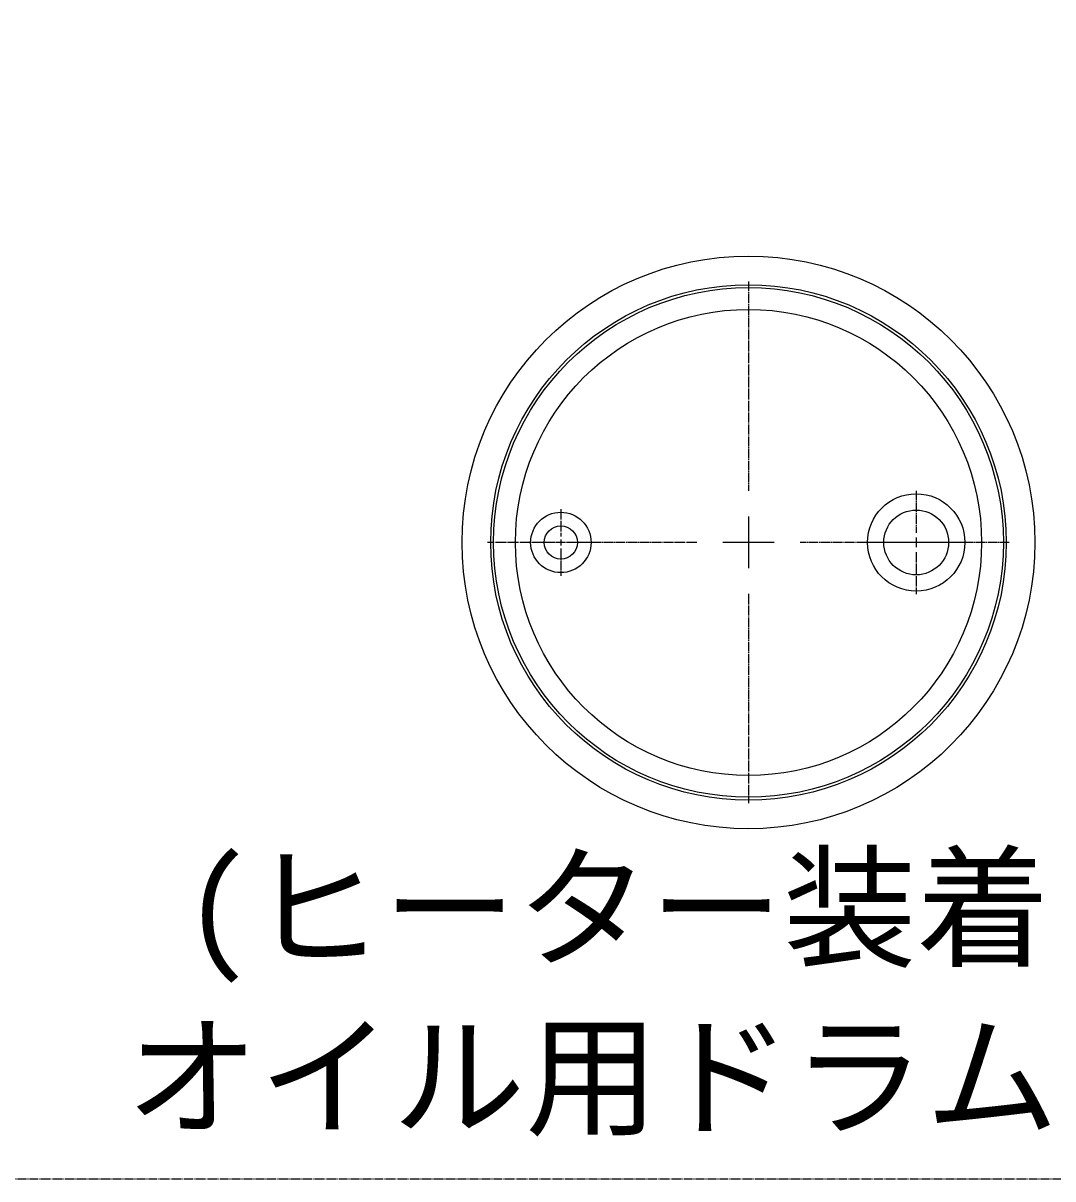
# Model space of a CAD drawing. Units: millimetres at full size. Extents: x -21196 to 21204, y -11807 to 11807.
# Drawn here: x -15014 to -13845, y -4640 to -3328 of the extents above; entities that cross this region are included whole.
import ezdxf
from ezdxf.enums import TextEntityAlignment as Align

# ---------------------------------------------------------------- set-up
doc = ezdxf.new("R2010")
doc.units = ezdxf.units.MM
doc.header["$LTSCALE"] = 0.5
doc.linetypes.add('USER3', pattern=[26.999999, 20.299999, -1.7, 0.8, -1.7, 0.8, -1.7])
doc.linetypes.add('USER4', pattern=[27.1, 22, -1.7, 1.7, -1.7])
doc.layers.add('1-0_設備-5(241129配置図菊池追記(立面図).jww)(機器配置図 260128.dwg)', color=7, linetype='Continuous', lineweight=9)
doc.layers.add('1-1_設備-D(241129配置図菊池追記(立面図).jww)(機器配置図 260128.dwg)', color=7, linetype='Continuous')
doc.styles.add('ＭＳ ゴシック', font='')
doc.styles.get('ＭＳ ゴシック').set_extended_font_data('MS Gothic')

msp = doc.modelspace()

# ---------------------------------------------------------------- linework, layer by layer
at = {"layer": '1-0_設備-5(241129配置図菊池追記(立面図).jww)(機器配置図 260128.dwg)', "linetype": 'USER4'}
for p, q in [((-14190.4877, -3621.805), (-14190.4877, -3859.305)), ((-14000.1652, -3859.0882), (-14000.1652, -3906.7616)), ((-14403.3909, -3880.0143), (-14403.3909, -3910.9469)), ((-14248.9877, -3917.805), (-14486.4877, -3917.805)), ((-14410.2491, -3917.805), (-14441.1816, -3917.805)), ((-14365.6003, -3917.805), (-14396.5328, -3917.805)), ((-13894.4877, -3917.805), (-14131.9877, -3917.805)), ((-14011.2085, -3917.805), (-14058.882, -3917.805)), ((-13941.4483, -3917.805), (-13989.1218, -3917.805)), ((-14403.3909, -3924.6631), (-14403.3909, -3955.5957)), ((-14000.1652, -3928.8484), (-14000.1652, -3976.5218)), ((-14190.4877, -3976.305), (-14190.4877, -4213.805))]:
    msp.add_line(p, q, dxfattribs=at)
at = {"layer": '1-0_設備-5(241129配置図菊池追記(立面図).jww)(機器配置図 260128.dwg)'}
for p, q in [((-14190.4877, -3888.555), (-14190.4877, -3947.055)), ((-14399.9619, -3917.805), (-14406.82, -3917.805)), ((-14403.3909, -3914.3759), (-14403.3909, -3921.2341)), ((-14161.2377, -3917.805), (-14219.7377, -3917.805)), ((-13994.6435, -3917.805), (-14005.6869, -3917.805)), ((-14000.1652, -3912.2833), (-14000.1652, -3923.3267))]:
    msp.add_line(p, q, dxfattribs=at)
at = {"layer": '1-0_設備-5(241129配置図菊池追記(立面図).jww)(機器配置図 260128.dwg)', "linetype": 'USER3'}
msp.add_lwpolyline([(-5599.5217, 1359.8529), (-16599.5217, 1359.8529), (-16599.5217, -4640.1471), (-5599.5217, -4640.1471)], close=True, dxfattribs=at)
at = {"layer": '1-0_設備-5(241129配置図菊池追記(立面図).jww)(機器配置図 260128.dwg)'}
for centre, radius in [((-14190.4877, -3917.805), 325), ((-14190.4877, -3917.805), 292.5), ((-14190.4877, -3917.805), 289.207), ((-14190.4877, -3917.805), 264.516), ((-14000.1652, -3917.805), 55.217), ((-14000.1652, -3917.805), 36.78), ((-14403.3909, -3917.805), 34.291), ((-14403.3909, -3917.805), 18.809)]:
    msp.add_circle(centre, radius, dxfattribs=at)

# ---------------------------------------------------------------- texts
at = {"layer": '1-1_設備-D(241129配置図菊池追記(立面図).jww)(機器配置図 260128.dwg)', "style": 'ＭＳ ゴシック'}
for s, p in [('(ヒーター装着)', (-14831.7591, -4421.2348)), ('オイル用ドラム缶', (-14897.4391, -4612.6432))]:
    msp.add_text(s, height=110.9, dxfattribs=at).set_placement(p, align=Align.BOTTOM_LEFT)

doc.saveas('drawing.dxf')
